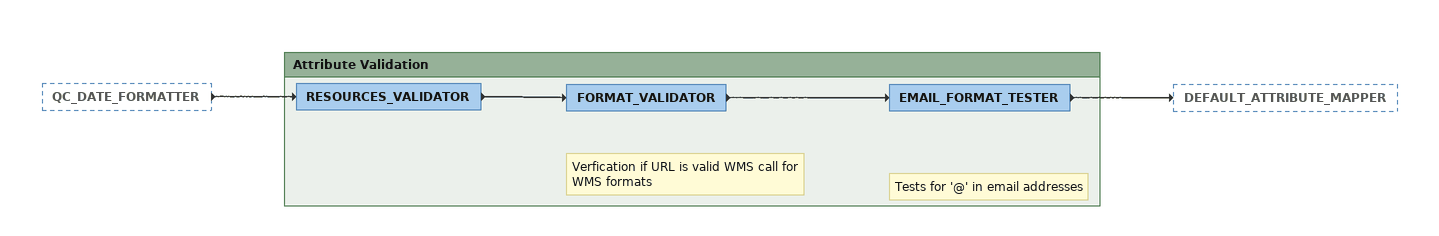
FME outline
QC_DATE_FORMATTER [outside]
    -> RESOURCES_VALIDATOR

Bookmark: Attribute Validation
RESOURCES_VALIDATOR
    -> FORMAT_VALIDATOR
Note: Verfication if URL is valid WMS call for WMS formats
FORMAT_VALIDATOR
    -> EMAIL_FORMAT_TESTER
Note: Tests for '@' in email addresses
EMAIL_FORMAT_TESTER
    -> DEFAULT_ATTRIBUTE_MAPPER
